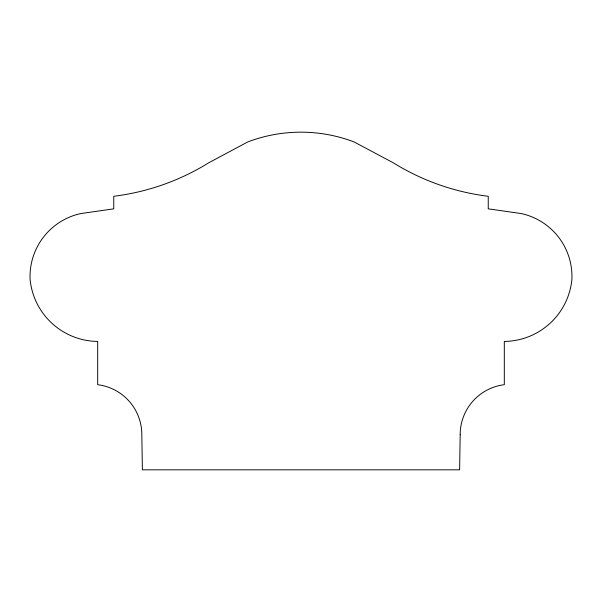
<?xml version="1.0" encoding="UTF-8"?>
<svg xmlns="http://www.w3.org/2000/svg" width="602" height="602" viewBox="0 0 602 602"><rect width="100%" height="100%" fill="white"/><g stroke="black" fill="none" stroke-linecap="round" stroke-linejoin="round"><path stroke-width="0.9" d="M460.176 434.855L459.612 469.831L142.388 469.831L141.824 434.855A50.275 50.275 0 0 0 97.69 384.693L97.69 341.432A68.666 68.666 0 0 1 30.1 279.448A64.422 64.422 0 0 1 80.773 213.559L113.755 208.841L113.755 196.282A234.953 234.953 0 0 0 208.743 162.788L247.685 141.967A149.507 149.507 0 0 1 354.142 141.967L393.257 162.788A234.953 234.953 0 0 0 488.245 196.282L488.245 208.841L521.227 213.559A64.422 64.422 0 0 1 571.9 279.448A68.666 68.666 0 0 1 504.31 341.432L504.31 384.693A50.275 50.275 0 0 0 460.176 434.855"/></g></svg>
